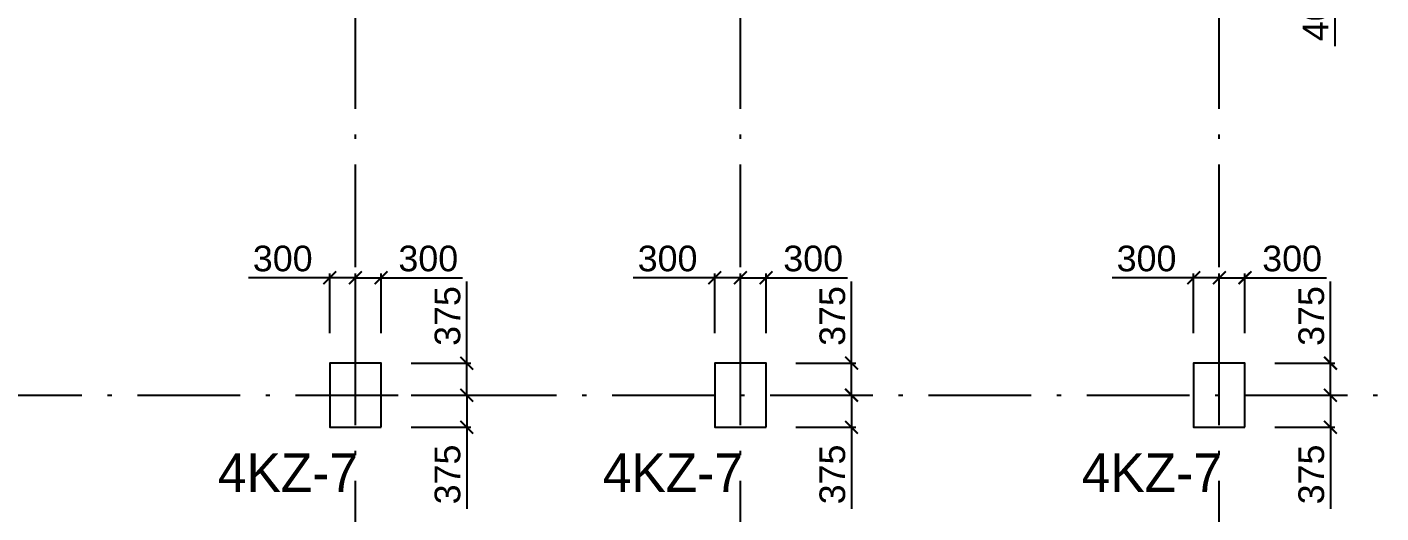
# Model space of a CAD drawing. Header units: millimetres. Extents: x -3831 to 465700, y 39900 to 106100.
# Drawn here: x 230160 to 245990, y 75622 to 81308 of the extents above; entities that cross this region are included whole.
import ezdxf

# ---------------------------------------------------------------- set-up
doc = ezdxf.new("R2010")
doc.units = ezdxf.units.MM
doc.linetypes.add('线型2', pattern=[1850, 1200, -300, 50, -300])
doc.layers.add('column_dim', color=90, linetype='Continuous')
doc.layers.add('DOTE', color=10, linetype='线型2')
doc.layers.add('S_Cl', color=2, linetype='Continuous', lineweight=25)
doc.layers.add('S_ColumFocus', color=2, linetype='Continuous', lineweight=9)
doc.styles.get("Standard").update_dxf_attribs({"font": 'arial.ttf'})
doc.styles.add('xxxx', font='RIF.ttf')
doc.dimstyles.new('ISO-25', dxfattribs={"dimtxt": 2.5, "dimasz": 2.5, "dimexe": 1.25, "dimexo": 0.625, "dimtad": 1, "dimtxsty": 'Standard', "dimcen": 2.5, "dimadec": 0, "dimazin": 0, "dimtfac": 1, "dimtmove": 0, "dimatfit": 3, "dimfxl": 1, "dimarcsym": 0})

# ---------------------------------------------------------------- blocks, each defined once
blk = doc.blocks.new('_ArchTick')
at = {"color": 0, "linetype": 'ByBlock', "const_width": 0.15}
blk.add_lwpolyline([(-0.5, -0.5), (0.5, 0.5)], dxfattribs=at)
blk = doc.blocks.new('*D1102')
at = {"layer": 'column_dim', "color": 0, "lineweight": -2, "transparency": 16777216}
for p, q in [((244800, 82450), (245500, 82450)), ((245450, 82450), (245450, 82050)), ((244800, 82050), (245500, 82050)), ((245450, 82050), (245450, 81086))]:
    blk.add_line(p, q, dxfattribs=at)
at = {"layer": 'Defpoints', "color": 0, "transparency": 16777216}
for p in [(244450, 82450), (245450, 82450), (244450, 82050)]:
    blk.add_point(p, dxfattribs=at)
at = {"layer": 'column_dim', "color": 0, "lineweight": -2, "transparency": 16777216, "xscale": 150, "yscale": 150, "zscale": 150}
for p, rotation in [((245450, 82450), 90), ((245450, 82050), 270)]:
    blk.add_blockref('_ArchTick', p, dxfattribs=dict(at, rotation=rotation))
at = {"layer": 'column_dim', "color": 7, "transparency": 16777216, "insert": (245227, 81493), "char_height": 300, "attachment_point": 5, "rotation": 90}
blk.add_mtext('400', dxfattribs=at)
blk = doc.blocks.new('*D1106')
at = {"layer": 'column_dim', "color": 0, "lineweight": -2, "transparency": 16777216}
for p, q in [((244750, 77000), (245450, 77000)), ((245400, 77000), (245400, 76625)), ((244750, 76625), (245450, 76625)), ((245400, 76625), (245400, 75670))]:
    blk.add_line(p, q, dxfattribs=at)
at = {"layer": 'Defpoints', "color": 0, "transparency": 16777216}
for p in [(244400, 77000), (245400, 77000), (244400, 76625)]:
    blk.add_point(p, dxfattribs=at)
at = {"layer": 'column_dim', "color": 0, "lineweight": -2, "transparency": 16777216, "xscale": 150, "yscale": 150, "zscale": 150}
for p, rotation in [((245400, 77000), 90), ((245400, 76625), 270)]:
    blk.add_blockref('_ArchTick', p, dxfattribs=dict(at, rotation=rotation))
at = {"layer": 'column_dim', "color": 7, "transparency": 16777216, "insert": (245177, 76073), "char_height": 300, "attachment_point": 5, "rotation": 90}
blk.add_mtext('375', dxfattribs=at)
blk = doc.blocks.new('*D1107')
at = {"layer": 'column_dim', "color": 0, "lineweight": -2, "transparency": 16777216}
for p, q in [((245400, 77375), (245400, 78330)), ((244750, 77375), (245450, 77375)), ((245400, 77000), (245400, 77375)), ((244750, 77000), (245450, 77000))]:
    blk.add_line(p, q, dxfattribs=at)
at = {"layer": 'Defpoints', "color": 0, "transparency": 16777216}
for p in [(244400, 77375), (244400, 77000), (245400, 77000)]:
    blk.add_point(p, dxfattribs=at)
at = {"layer": 'column_dim', "color": 0, "lineweight": -2, "transparency": 16777216, "xscale": 150, "yscale": 150, "zscale": 150}
for p, rotation in [((245400, 77375), 90), ((245400, 77000), 270)]:
    blk.add_blockref('_ArchTick', p, dxfattribs=dict(at, rotation=rotation))
at = {"layer": 'column_dim', "color": 7, "transparency": 16777216, "insert": (245177, 77927), "char_height": 300, "attachment_point": 5, "rotation": 90}
blk.add_mtext('375', dxfattribs=at)
blk = doc.blocks.new('*D1108')
at = {"layer": 'column_dim', "color": 0, "lineweight": -2, "transparency": 16777216}
for p, q in [((244100, 77725), (244100, 78425)), ((244100, 78375), (244400, 78375)), ((244400, 77725), (244400, 78425)), ((244400, 78375), (245352, 78375))]:
    blk.add_line(p, q, dxfattribs=at)
at = {"layer": 'Defpoints', "color": 0, "transparency": 16777216}
for p in [(244100, 78375), (244100, 77375), (244400, 77375)]:
    blk.add_point(p, dxfattribs=at)
at = {"layer": 'column_dim', "color": 0, "lineweight": -2, "transparency": 16777216, "xscale": 150, "yscale": 150, "zscale": 150, "rotation": 180}
blk.add_blockref('_ArchTick', (244100, 78375), dxfattribs=at)
at = {"layer": 'column_dim', "color": 0, "lineweight": -2, "transparency": 16777216, "xscale": 150, "yscale": 150, "zscale": 150}
blk.add_blockref('_ArchTick', (244400, 78375), dxfattribs=at)
at = {"layer": 'column_dim', "color": 7, "transparency": 16777216, "insert": (244951, 78598), "char_height": 300, "attachment_point": 5}
blk.add_mtext('300', dxfattribs=at)
blk = doc.blocks.new('*D1109')
at = {"layer": 'column_dim', "color": 0, "lineweight": -2, "transparency": 16777216}
for p, q in [((243800, 78375), (242848, 78375)), ((243800, 77725), (243800, 78425)), ((244100, 78375), (243800, 78375)), ((244100, 77725), (244100, 78425))]:
    blk.add_line(p, q, dxfattribs=at)
at = {"layer": 'Defpoints', "color": 0, "transparency": 16777216}
for p in [(244100, 78375), (243800, 77375), (244100, 77375)]:
    blk.add_point(p, dxfattribs=at)
at = {"layer": 'column_dim', "color": 0, "lineweight": -2, "transparency": 16777216, "xscale": 150, "yscale": 150, "zscale": 150, "rotation": 180}
blk.add_blockref('_ArchTick', (243800, 78375), dxfattribs=at)
at = {"layer": 'column_dim', "color": 0, "lineweight": -2, "transparency": 16777216, "xscale": 150, "yscale": 150, "zscale": 150}
blk.add_blockref('_ArchTick', (244100, 78375), dxfattribs=at)
at = {"layer": 'column_dim', "color": 7, "transparency": 16777216, "insert": (243249, 78598), "char_height": 300, "attachment_point": 5}
blk.add_mtext('300', dxfattribs=at)
blk = doc.blocks.new('*D1130')
at = {"layer": 'column_dim', "color": 0, "lineweight": -2, "transparency": 16777216}
for p, q in [((239150, 77000), (239850, 77000)), ((239800, 77000), (239800, 76625)), ((239150, 76625), (239850, 76625)), ((239800, 76625), (239800, 75670))]:
    blk.add_line(p, q, dxfattribs=at)
at = {"layer": 'Defpoints', "color": 0, "transparency": 16777216}
for p in [(238800, 77000), (239800, 77000), (238800, 76625)]:
    blk.add_point(p, dxfattribs=at)
at = {"layer": 'column_dim', "color": 0, "lineweight": -2, "transparency": 16777216, "xscale": 150, "yscale": 150, "zscale": 150}
for p, rotation in [((239800, 77000), 90), ((239800, 76625), 270)]:
    blk.add_blockref('_ArchTick', p, dxfattribs=dict(at, rotation=rotation))
at = {"layer": 'column_dim', "color": 7, "transparency": 16777216, "insert": (239577, 76073), "char_height": 300, "attachment_point": 5, "rotation": 90}
blk.add_mtext('375', dxfattribs=at)
blk = doc.blocks.new('*D1131')
at = {"layer": 'column_dim', "color": 0, "lineweight": -2, "transparency": 16777216}
for p, q in [((239800, 77375), (239800, 78330)), ((239150, 77375), (239850, 77375)), ((239800, 77000), (239800, 77375)), ((239150, 77000), (239850, 77000))]:
    blk.add_line(p, q, dxfattribs=at)
at = {"layer": 'Defpoints', "color": 0, "transparency": 16777216}
for p in [(238800, 77375), (238800, 77000), (239800, 77000)]:
    blk.add_point(p, dxfattribs=at)
at = {"layer": 'column_dim', "color": 0, "lineweight": -2, "transparency": 16777216, "xscale": 150, "yscale": 150, "zscale": 150}
for p, rotation in [((239800, 77375), 90), ((239800, 77000), 270)]:
    blk.add_blockref('_ArchTick', p, dxfattribs=dict(at, rotation=rotation))
at = {"layer": 'column_dim', "color": 7, "transparency": 16777216, "insert": (239577, 77927), "char_height": 300, "attachment_point": 5, "rotation": 90}
blk.add_mtext('375', dxfattribs=at)
blk = doc.blocks.new('*D1132')
at = {"layer": 'column_dim', "color": 0, "lineweight": -2, "transparency": 16777216}
for p, q in [((238500, 77725), (238500, 78425)), ((238500, 78375), (238800, 78375)), ((238800, 77725), (238800, 78425)), ((238800, 78375), (239752, 78375))]:
    blk.add_line(p, q, dxfattribs=at)
at = {"layer": 'Defpoints', "color": 0, "transparency": 16777216}
for p in [(238500, 78375), (238500, 77375), (238800, 77375)]:
    blk.add_point(p, dxfattribs=at)
at = {"layer": 'column_dim', "color": 0, "lineweight": -2, "transparency": 16777216, "xscale": 150, "yscale": 150, "zscale": 150, "rotation": 180}
blk.add_blockref('_ArchTick', (238500, 78375), dxfattribs=at)
at = {"layer": 'column_dim', "color": 0, "lineweight": -2, "transparency": 16777216, "xscale": 150, "yscale": 150, "zscale": 150}
blk.add_blockref('_ArchTick', (238800, 78375), dxfattribs=at)
at = {"layer": 'column_dim', "color": 7, "transparency": 16777216, "insert": (239351, 78598), "char_height": 300, "attachment_point": 5}
blk.add_mtext('300', dxfattribs=at)
blk = doc.blocks.new('*D1133')
at = {"layer": 'column_dim', "color": 0, "lineweight": -2, "transparency": 16777216}
for p, q in [((238200, 78375), (237248, 78375)), ((238200, 77725), (238200, 78425)), ((238500, 78375), (238200, 78375)), ((238500, 77725), (238500, 78425))]:
    blk.add_line(p, q, dxfattribs=at)
at = {"layer": 'Defpoints', "color": 0, "transparency": 16777216}
for p in [(238500, 78375), (238200, 77375), (238500, 77375)]:
    blk.add_point(p, dxfattribs=at)
at = {"layer": 'column_dim', "color": 0, "lineweight": -2, "transparency": 16777216, "xscale": 150, "yscale": 150, "zscale": 150, "rotation": 180}
blk.add_blockref('_ArchTick', (238200, 78375), dxfattribs=at)
at = {"layer": 'column_dim', "color": 0, "lineweight": -2, "transparency": 16777216, "xscale": 150, "yscale": 150, "zscale": 150}
blk.add_blockref('_ArchTick', (238500, 78375), dxfattribs=at)
at = {"layer": 'column_dim', "color": 7, "transparency": 16777216, "insert": (237649, 78598), "char_height": 300, "attachment_point": 5}
blk.add_mtext('300', dxfattribs=at)
blk = doc.blocks.new('*D1154')
at = {"layer": 'column_dim', "color": 0, "lineweight": -2, "transparency": 16777216}
for p, q in [((234650, 77000), (235350, 77000)), ((235300, 77000), (235300, 76625)), ((234650, 76625), (235350, 76625)), ((235300, 76625), (235300, 75670))]:
    blk.add_line(p, q, dxfattribs=at)
at = {"layer": 'Defpoints', "color": 0, "transparency": 16777216}
for p in [(234300, 77000), (235300, 77000), (234300, 76625)]:
    blk.add_point(p, dxfattribs=at)
at = {"layer": 'column_dim', "color": 0, "lineweight": -2, "transparency": 16777216, "xscale": 150, "yscale": 150, "zscale": 150}
for p, rotation in [((235300, 77000), 90), ((235300, 76625), 270)]:
    blk.add_blockref('_ArchTick', p, dxfattribs=dict(at, rotation=rotation))
at = {"layer": 'column_dim', "color": 7, "transparency": 16777216, "insert": (235077, 76073), "char_height": 300, "attachment_point": 5, "rotation": 90}
blk.add_mtext('375', dxfattribs=at)
blk = doc.blocks.new('*D1155')
at = {"layer": 'column_dim', "color": 0, "lineweight": -2, "transparency": 16777216}
for p, q in [((235300, 77375), (235300, 78330)), ((234650, 77375), (235350, 77375)), ((235300, 77000), (235300, 77375)), ((234650, 77000), (235350, 77000))]:
    blk.add_line(p, q, dxfattribs=at)
at = {"layer": 'Defpoints', "color": 0, "transparency": 16777216}
for p in [(234300, 77375), (234300, 77000), (235300, 77000)]:
    blk.add_point(p, dxfattribs=at)
at = {"layer": 'column_dim', "color": 0, "lineweight": -2, "transparency": 16777216, "xscale": 150, "yscale": 150, "zscale": 150}
for p, rotation in [((235300, 77375), 90), ((235300, 77000), 270)]:
    blk.add_blockref('_ArchTick', p, dxfattribs=dict(at, rotation=rotation))
at = {"layer": 'column_dim', "color": 7, "transparency": 16777216, "insert": (235077, 77927), "char_height": 300, "attachment_point": 5, "rotation": 90}
blk.add_mtext('375', dxfattribs=at)
blk = doc.blocks.new('*D1156')
at = {"layer": 'column_dim', "color": 0, "lineweight": -2, "transparency": 16777216}
for p, q in [((234000, 77725), (234000, 78425)), ((234000, 78375), (234300, 78375)), ((234300, 77725), (234300, 78425)), ((234300, 78375), (235252, 78375))]:
    blk.add_line(p, q, dxfattribs=at)
at = {"layer": 'Defpoints', "color": 0, "transparency": 16777216}
for p in [(234000, 78375), (234000, 77375), (234300, 77375)]:
    blk.add_point(p, dxfattribs=at)
at = {"layer": 'column_dim', "color": 0, "lineweight": -2, "transparency": 16777216, "xscale": 150, "yscale": 150, "zscale": 150, "rotation": 180}
blk.add_blockref('_ArchTick', (234000, 78375), dxfattribs=at)
at = {"layer": 'column_dim', "color": 0, "lineweight": -2, "transparency": 16777216, "xscale": 150, "yscale": 150, "zscale": 150}
blk.add_blockref('_ArchTick', (234300, 78375), dxfattribs=at)
at = {"layer": 'column_dim', "color": 7, "transparency": 16777216, "insert": (234851, 78598), "char_height": 300, "attachment_point": 5}
blk.add_mtext('300', dxfattribs=at)
blk = doc.blocks.new('*D1157')
at = {"layer": 'column_dim', "color": 0, "lineweight": -2, "transparency": 16777216}
for p, q in [((233700, 78375), (232748, 78375)), ((233700, 77725), (233700, 78425)), ((234000, 78375), (233700, 78375)), ((234000, 77725), (234000, 78425))]:
    blk.add_line(p, q, dxfattribs=at)
at = {"layer": 'Defpoints', "color": 0, "transparency": 16777216}
for p in [(234000, 78375), (233700, 77375), (234000, 77375)]:
    blk.add_point(p, dxfattribs=at)
at = {"layer": 'column_dim', "color": 0, "lineweight": -2, "transparency": 16777216, "xscale": 150, "yscale": 150, "zscale": 150, "rotation": 180}
blk.add_blockref('_ArchTick', (233700, 78375), dxfattribs=at)
at = {"layer": 'column_dim', "color": 0, "lineweight": -2, "transparency": 16777216, "xscale": 150, "yscale": 150, "zscale": 150}
blk.add_blockref('_ArchTick', (234000, 78375), dxfattribs=at)
at = {"layer": 'column_dim', "color": 7, "transparency": 16777216, "insert": (233149, 78598), "char_height": 300, "attachment_point": 5}
blk.add_mtext('300', dxfattribs=at)

msp = doc.modelspace()

# ---------------------------------------------------------------- linework, layer by layer
at = {"layer": 'DOTE'}
for p, q in [((234000, 60000), (234000, 101300)), ((238500, 60000), (238500, 101300)), ((244100, 60000), (244100, 101300)), ((200000, 77000), (272500, 77000))]:
    msp.add_line(p, q, dxfattribs=at)
at = {"layer": 'S_Cl'}
for points in [[(234300, 76625), (234300, 77375), (233700, 77375), (233700, 76625)], [(238800, 76625), (238800, 77375), (238200, 77375), (238200, 76625)], [(244400, 76625), (244400, 77375), (243800, 77375), (243800, 76625)]]:
    msp.add_lwpolyline(points, close=True, dxfattribs=at)

# ---------------------------------------------------------------- texts
at = {"layer": 'S_ColumFocus', "char_height": 450, "attachment_point": 1, "style": 'xxxx'}
for insert, width in [((232390.98346, 76319.37245), 845.875), ((236890.98346, 76319.37245), 845.875), ((242490.98346, 76319.37245), 854.25)]:
    msp.add_mtext('4KZ-7', dxfattribs=dict(at, insert=insert, width=width))

# ---------------------------------------------------------------- dimensions: what is measured, and where the dimension line sits
at = {"layer": 'column_dim'}
for p1, p2, distance, picture, middle in [((244450, 82050), (244450, 82450), -1000, '*D1102', (245226.8281, 81493.06276)), ((233700, 77375), (234000, 77375), 1000, '*D1157', (233149.20191, 78598.27422)), ((234300, 77375), (234000, 77375), -1000, '*D1156', (234850.79809, 78598.27422)), ((238200, 77375), (238500, 77375), 1000, '*D1133', (237649.20191, 78598.27422)), ((238800, 77375), (238500, 77375), -1000, '*D1132', (239350.79809, 78598.27422)), ((243800, 77375), (244100, 77375), 1000, '*D1109', (243249.20191, 78598.27422)), ((244400, 77375), (244100, 77375), -1000, '*D1108', (244950.79809, 78598.27422)), ((234300, 77375), (234300, 77000), 1000, '*D1155', (235076.72578, 77927.4352)), ((238800, 77375), (238800, 77000), 1000, '*D1131', (239576.72578, 77927.4352)), ((244400, 77375), (244400, 77000), 1000, '*D1107', (245176.72578, 77927.4352)), ((234300, 76625), (234300, 77000), -1000, '*D1154', (235076.72578, 76072.5648)), ((238800, 76625), (238800, 77000), -1000, '*D1130', (239576.72578, 76072.5648)), ((244400, 76625), (244400, 77000), -1000, '*D1106', (245176.72578, 76072.5648))]:
    dim = msp.add_aligned_dim(p1=p1, p2=p2, distance=distance, dimstyle='ISO-25', override={"dimtxt": 300, "dimasz": 150, "dimexe": 50, "dimexo": 350, "dimgap": 70, "dimjust": 1, "dimblk1": 'ArchTick', "dimblk2": 'ArchTick', "dimsah": 1, "dimclrt": 7}, dxfattribs=at)
    dim.commit()
    dim.dimension.update_dxf_attribs({"geometry": picture, "text_midpoint": middle})

doc.saveas('drawing.dxf')
